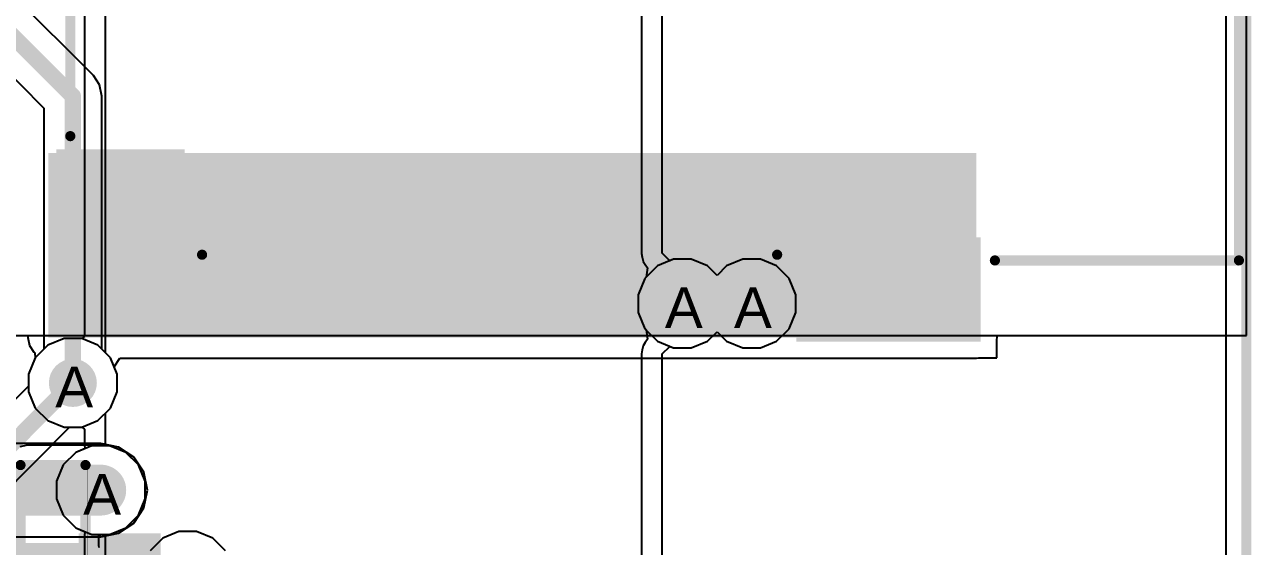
# Model space of a CAD drawing. Header units: inches. Extents: x 0 to 208, y 0 to 213.
# Drawn here: x 5.304 to 5.908, y 1.987 to 2.243 of the extents above; entities that cross this region are included whole.
import ezdxf

# ---------------------------------------------------------------- set-up
doc = ezdxf.new("R2010")
doc.units = ezdxf.units.IN
doc.header["$MEASUREMENT"] = 0
for name, color, linetype in [('Board_Outline', 216, 'Continuous'), ('Bottom Layer', 5, 'Continuous'), ('Bottom Overlay', 54, 'Continuous'), ('Bottom Paste', 16, 'Continuous'), ('Bottom Solder', 6, 'Continuous'), ('Drill Drawing', 1, 'Continuous'), ('L2_GND1', 16, 'Continuous'), ('L3_SIG1', 76, 'Continuous'), ('L4_PWR', 90, 'Continuous'), ('L5_GND2', 156, 'Continuous'), ('L6_SIG2', 130, 'Continuous'), ('L7_GND3', 216, 'Continuous'), ('Top Layer', 1, 'Continuous'), ('Top Overlay', 2, 'Continuous'), ('Top Paste', 8, 'Continuous'), ('Top Solder', 216, 'Continuous'), ('Via Holes', 16, 'Continuous')]:
    doc.layers.add(name, color=color, linetype=linetype)
doc.styles.add('Arial', font='', dxfattribs={"height": 0.2})
doc.styles.get('Arial').set_extended_font_data('Arial')

# ---------------------------------------------------------------- blocks, each defined once
blk = doc.blocks.new('RES_0402_475')
at = {"layer": 'Top Layer'}
for points in [[(-0.0275, -0.0125), (-0.0275, 0.0125), (-0.0095, 0.0125), (-0.0095, -0.0125)], [(0.0095, -0.0125), (0.0095, 0.0125), (0.0275, 0.0125), (0.0275, -0.0125)]]:
    blk.add_hatch(color=1, dxfattribs=at).paths.add_polyline_path(points)
at = {"layer": 'Top Paste'}
for points in [[(-0.0275, -0.0125), (-0.0275, 0.0125), (-0.0095, 0.0125), (-0.0095, -0.0125)], [(0.0095, -0.0125), (0.0095, 0.0125), (0.0275, 0.0125), (0.0275, -0.0125)]]:
    blk.add_hatch(color=8, dxfattribs=at).paths.add_polyline_path(points)
at = {"layer": 'Top Solder'}
for points in [[(-0.02967, -0.01466), (-0.02967, 0.01467), (-0.00734, 0.01467), (-0.00734, -0.01466)], [(0.00733, -0.01466), (0.00733, 0.01467), (0.02966, 0.01467), (0.02966, -0.01466)]]:
    blk.add_hatch(color=216, dxfattribs=at).paths.add_polyline_path(points)
at = {"layer": 'Top Overlay'}
for points in [[(-0.031, 0.016, 0.005, 0.005, 0), (0.031, 0.016, 0.005, 0.005, 0)], [(-0.031, 0.016, 0.005, 0.005, 0), (-0.031, -0.016, 0.005, 0.005, 0)], [(0.031, 0.016, 0.005, 0.005, 0), (0.031, -0.016, 0.005, 0.005, 0)], [(-0.031, -0.016, 0.005, 0.005, 0), (0.031, -0.016, 0.005, 0.005, 0)], [(-0.032, -0.017, 0.000127, 0.000127, 0), (0.032, -0.017, 0.000127, 0.000127, 0)]]:
    blk.add_lwpolyline(points, format="xyseb", dxfattribs=at)
for points in [[(-0.03225, 0.016, 0.0025, 0.0025, 1), (-0.02975, 0.016, 0.0025, 0.0025, 1)], [(-0.03225, 0.016, 0.0025, 0.0025, 1), (-0.02975, 0.016, 0.0025, 0.0025, 1)], [(0.02975, 0.016, 0.0025, 0.0025, 1), (0.03225, 0.016, 0.0025, 0.0025, 1)], [(0.02975, 0.016, 0.0025, 0.0025, 1), (0.03225, 0.016, 0.0025, 0.0025, 1)], [(-0.03225, -0.016, 0.0025, 0.0025, 1), (-0.02975, -0.016, 0.0025, 0.0025, 1)], [(-0.03225, -0.016, 0.0025, 0.0025, 1), (-0.02975, -0.016, 0.0025, 0.0025, 1)], [(-0.03203, -0.017, 0.0000635, 0.0000635, 1), (-0.03197, -0.017, 0.0000635, 0.0000635, 1)], [(0.02975, -0.016, 0.0025, 0.0025, 1), (0.03225, -0.016, 0.0025, 0.0025, 1)], [(0.02975, -0.016, 0.0025, 0.0025, 1), (0.03225, -0.016, 0.0025, 0.0025, 1)], [(0.03197, -0.017, 0.0000635, 0.0000635, 1), (0.03203, -0.017, 0.0000635, 0.0000635, 1)]]:
    blk.add_lwpolyline(points, format="xyseb", close=True, dxfattribs=at)
blk = doc.blocks.new('SOT_23_B_504')
at = {"layer": 'Bottom Layer'}
for points in [[(-0.05354, 0.05748), (-0.02126, 0.05748), (-0.02126, 0.02126), (-0.05354, 0.02126)], [(0.02126, 0.05748), (0.05354, 0.05748), (0.05354, 0.02126), (0.02126, 0.02126)], [(-0.01614, -0.02126), (0.01614, -0.02126), (0.01614, -0.05748), (-0.01614, -0.05748)]]:
    blk.add_hatch(color=5, dxfattribs=at).paths.add_polyline_path(points)
at = {"layer": 'Bottom Paste'}
for points in [[(-0.05354, 0.05748), (-0.02126, 0.05748), (-0.02126, 0.02126), (-0.05354, 0.02126)], [(0.02126, 0.05748), (0.05354, 0.05748), (0.05354, 0.02126), (0.02126, 0.02126)], [(-0.01614, -0.02126), (0.01614, -0.02126), (0.01614, -0.05748), (-0.01614, -0.05748)]]:
    blk.add_hatch(color=16, dxfattribs=at).paths.add_polyline_path(points)
at = {"layer": 'Bottom Solder'}
for points in [[(-0.05754, 0.06148), (-0.01726, 0.06148), (-0.01726, 0.01726), (-0.05754, 0.01726)], [(0.01726, 0.06148), (0.05754, 0.06148), (0.05754, 0.01726), (0.01726, 0.01726)], [(-0.02014, -0.01726), (0.02014, -0.01726), (0.02014, -0.06148), (-0.02014, -0.06148)]]:
    blk.add_hatch(color=6, dxfattribs=at).paths.add_polyline_path(points)
at = {"layer": 'Bottom Overlay'}
for points in [[(-0.066, 0.051, 0.005, 0.005, 0), (-0.061, 0.046, 0.005, 0.005, 0)], [(-0.066, 0.041, 0.005, 0.005, 0), (-0.066, 0.051, 0.005, 0.005, 0)], [(-0.066, 0.041, 0.005, 0.005, 0), (-0.061, 0.046, 0.005, 0.005, 0)], [(-0.013, 0.031, 0.005, 0.005, 0), (0.013, 0.031, 0.005, 0.005, 0)], [(-0.061, -0.032, 0.005, 0.005, 0), (-0.061, 0.023, 0.005, 0.005, 0)], [(0.061, -0.032, 0.005, 0.005, 0), (0.061, 0.023, 0.005, 0.005, 0)], [(-0.061, -0.032, 0.005, 0.005, 0), (-0.022, -0.032, 0.005, 0.005, 0)], [(0.022, -0.032, 0.005, 0.005, 0), (0.061, -0.032, 0.005, 0.005, 0)]]:
    blk.add_lwpolyline(points, format="xyseb", dxfattribs=at)
for points in [[(-0.06725, 0.051, 0.0025, 0.0025, 1), (-0.06475, 0.051, 0.0025, 0.0025, 1)], [(-0.06725, 0.051, 0.0025, 0.0025, 1), (-0.06475, 0.051, 0.0025, 0.0025, 1)], [(-0.06225, 0.046, 0.0025, 0.0025, 1), (-0.05975, 0.046, 0.0025, 0.0025, 1)], [(-0.06225, 0.046, 0.0025, 0.0025, 1), (-0.05975, 0.046, 0.0025, 0.0025, 1)], [(-0.06725, 0.041, 0.0025, 0.0025, 1), (-0.06475, 0.041, 0.0025, 0.0025, 1)], [(-0.06725, 0.041, 0.0025, 0.0025, 1), (-0.06475, 0.041, 0.0025, 0.0025, 1)], [(-0.01425, 0.031, 0.0025, 0.0025, 1), (-0.01175, 0.031, 0.0025, 0.0025, 1)], [(0.01175, 0.031, 0.0025, 0.0025, 1), (0.01425, 0.031, 0.0025, 0.0025, 1)], [(-0.06225, 0.023, 0.0025, 0.0025, 1), (-0.05975, 0.023, 0.0025, 0.0025, 1)], [(0.05975, 0.023, 0.0025, 0.0025, 1), (0.06225, 0.023, 0.0025, 0.0025, 1)], [(-0.06225, -0.032, 0.0025, 0.0025, 1), (-0.05975, -0.032, 0.0025, 0.0025, 1)], [(-0.06225, -0.032, 0.0025, 0.0025, 1), (-0.05975, -0.032, 0.0025, 0.0025, 1)], [(-0.02325, -0.032, 0.0025, 0.0025, 1), (-0.02075, -0.032, 0.0025, 0.0025, 1)], [(0.02075, -0.032, 0.0025, 0.0025, 1), (0.02325, -0.032, 0.0025, 0.0025, 1)], [(0.05975, -0.032, 0.0025, 0.0025, 1), (0.06225, -0.032, 0.0025, 0.0025, 1)], [(0.05975, -0.032, 0.0025, 0.0025, 1), (0.06225, -0.032, 0.0025, 0.0025, 1)]]:
    blk.add_lwpolyline(points, format="xyseb", close=True, dxfattribs=at)
blk = doc.blocks.new('TF_01A_B_531')
at = {"layer": 'Bottom Layer'}
for points in [[(0.28165, 0.25197), (0.3289, 0.25197), (0.3289, 0.16535), (0.28165, 0.16535)], [(0.23835, -0.13976), (0.30134, -0.13976), (0.30134, -0.19882), (0.23835, -0.19882)]]:
    blk.add_hatch(color=5, dxfattribs=at).paths.add_polyline_path(points)
at = {"layer": 'Bottom Paste'}
for points in [[(0.28165, 0.25197), (0.3289, 0.25197), (0.3289, 0.16535), (0.28165, 0.16535)], [(0.23835, -0.13976), (0.30134, -0.13976), (0.30134, -0.19882), (0.23835, -0.19882)]]:
    blk.add_hatch(color=16, dxfattribs=at).paths.add_polyline_path(points)
at = {"layer": 'Bottom Solder'}
for points in [[(0.27965, 0.25397), (0.3309, 0.25397), (0.3309, 0.16335), (0.27965, 0.16335)], [(0.23635, -0.13776), (0.30334, -0.13776), (0.30334, -0.20082), (0.23635, -0.20082)]]:
    blk.add_hatch(color=6, dxfattribs=at).paths.add_polyline_path(points)
at = {"layer": 'Bottom Overlay'}
for points in [[(0.29097, 0.38114, 0.005, 0.005, 0), (0.14327, 0.38114, 0.005, 0.005, 0)], [(0.29097, 0.26104, 0.005, 0.005, 0), (0.29097, 0.38114, 0.005, 0.005, 0)], [(0.28817, -0.12912, 0.005, 0.005, 0), (0.28817, 0.15388, 0.005, 0.005, 0)], [(0.22987, -0.19396, 0.005, 0.005, 0), (0.10786, -0.19392, 0.005, 0.005, 0)]]:
    blk.add_lwpolyline(points, format="xyseb", dxfattribs=at)
for points in [[(0.28972, 0.38114, 0.0025, 0.0025, 1), (0.29222, 0.38114, 0.0025, 0.0025, 1)], [(0.28972, 0.38114, 0.0025, 0.0025, 1), (0.29222, 0.38114, 0.0025, 0.0025, 1)], [(0.28972, 0.26104, 0.0025, 0.0025, 1), (0.29222, 0.26104, 0.0025, 0.0025, 1)], [(0.28692, 0.15388, 0.0025, 0.0025, 1), (0.28942, 0.15388, 0.0025, 0.0025, 1)], [(0.28692, -0.12912, 0.0025, 0.0025, 1), (0.28942, -0.12912, 0.0025, 0.0025, 1)], [(0.22862, -0.19396, 0.0025, 0.0025, 1), (0.23112, -0.19396, 0.0025, 0.0025, 1)]]:
    blk.add_lwpolyline(points, format="xyseb", close=True, dxfattribs=at)

msp = doc.modelspace()

# ---------------------------------------------------------------- hatches: boundary and pattern name
at = {"layer": 'Bottom Layer'}
msp.add_hatch(color=5, dxfattribs=at).paths.add_polyline_path([(5.316, 2.08929), (5.77268, 2.08929), (5.77268, 2.18), (5.316, 2.18)])
h = msp.add_hatch(color=5, dxfattribs=at)
edge = h.paths.add_edge_path()
edge.add_arc((5.628, 2.106), 0.01181, 0, 360)
h = msp.add_hatch(color=5, dxfattribs=at)
edge = h.paths.add_edge_path()
edge.add_arc((5.662, 2.106), 0.01181, 0, 360)
h = msp.add_hatch(color=5, dxfattribs=at)
edge = h.paths.add_edge_path()
edge.add_arc((5.328, 2.067), 0.01181, 0, 360)
h = msp.add_hatch(color=5, dxfattribs=at)
edge = h.paths.add_edge_path()
edge.add_arc((5.34174, 2.01429), 0.01181, 0, 360)
at = {"layer": 'L2_GND1'}
h = msp.add_hatch(color=16, dxfattribs=at)
edge = h.paths.add_edge_path()
edge.add_arc((5.628, 2.106), 0.01181, 0, 360)
h = msp.add_hatch(color=16, dxfattribs=at)
edge = h.paths.add_edge_path()
edge.add_arc((5.662, 2.106), 0.01181, 0, 360)
h = msp.add_hatch(color=16, dxfattribs=at)
edge = h.paths.add_edge_path()
edge.add_arc((5.328, 2.067), 0.01181, 0, 360)
h = msp.add_hatch(color=16, dxfattribs=at)
edge = h.paths.add_edge_path()
edge.add_arc((5.34174, 2.01429), 0.01181, 0, 360)
at = {"layer": 'L3_SIG1'}
h = msp.add_hatch(color=76, dxfattribs=at)
edge = h.paths.add_edge_path()
edge.add_arc((5.628, 2.106), 0.01181, 0, 360)
h = msp.add_hatch(color=76, dxfattribs=at)
edge = h.paths.add_edge_path()
edge.add_arc((5.662, 2.106), 0.01181, 0, 360)
h = msp.add_hatch(color=76, dxfattribs=at)
edge = h.paths.add_edge_path()
edge.add_arc((5.328, 2.067), 0.01181, 0, 360)
h = msp.add_hatch(color=76, dxfattribs=at)
edge = h.paths.add_edge_path()
edge.add_arc((5.34174, 2.01429), 0.01181, 0, 360)
at = {"layer": 'L4_PWR'}
h = msp.add_hatch(color=90, dxfattribs=at)
edge = h.paths.add_edge_path()
edge.add_arc((5.628, 2.106), 0.01181, 0, 360)
h = msp.add_hatch(color=90, dxfattribs=at)
edge = h.paths.add_edge_path()
edge.add_arc((5.662, 2.106), 0.01181, 0, 360)
h = msp.add_hatch(color=90, dxfattribs=at)
edge = h.paths.add_edge_path()
edge.add_arc((5.328, 2.067), 0.01181, 0, 360)
h = msp.add_hatch(color=90, dxfattribs=at)
edge = h.paths.add_edge_path()
edge.add_arc((5.34174, 2.01429), 0.01181, 0, 360)
at = {"layer": 'L5_GND2'}
h = msp.add_hatch(color=156, dxfattribs=at)
edge = h.paths.add_edge_path()
edge.add_arc((5.628, 2.106), 0.01181, 0, 360)
h = msp.add_hatch(color=156, dxfattribs=at)
edge = h.paths.add_edge_path()
edge.add_arc((5.662, 2.106), 0.01181, 0, 360)
h = msp.add_hatch(color=156, dxfattribs=at)
edge = h.paths.add_edge_path()
edge.add_arc((5.328, 2.067), 0.01181, 0, 360)
h = msp.add_hatch(color=156, dxfattribs=at)
edge = h.paths.add_edge_path()
edge.add_arc((5.34174, 2.01429), 0.01181, 0, 360)
at = {"layer": 'L6_SIG2'}
h = msp.add_hatch(color=130, dxfattribs=at)
edge = h.paths.add_edge_path()
edge.add_arc((5.628, 2.106), 0.01181, 0, 360)
h = msp.add_hatch(color=130, dxfattribs=at)
edge = h.paths.add_edge_path()
edge.add_arc((5.662, 2.106), 0.01181, 0, 360)
h = msp.add_hatch(color=130, dxfattribs=at)
edge = h.paths.add_edge_path()
edge.add_arc((5.328, 2.067), 0.01181, 0, 360)
h = msp.add_hatch(color=130, dxfattribs=at)
edge = h.paths.add_edge_path()
edge.add_arc((5.34174, 2.01429), 0.01181, 0, 360)
at = {"layer": 'L7_GND3'}
h = msp.add_hatch(color=216, dxfattribs=at)
edge = h.paths.add_edge_path()
edge.add_arc((5.628, 2.106), 0.01181, 0, 360)
h = msp.add_hatch(color=216, dxfattribs=at)
edge = h.paths.add_edge_path()
edge.add_arc((5.662, 2.106), 0.01181, 0, 360)
h = msp.add_hatch(color=216, dxfattribs=at)
edge = h.paths.add_edge_path()
edge.add_arc((5.328, 2.067), 0.01181, 0, 360)
h = msp.add_hatch(color=216, dxfattribs=at)
edge = h.paths.add_edge_path()
edge.add_arc((5.34174, 2.01429), 0.01181, 0, 360)
at = {"layer": 'Top Layer'}
h = msp.add_hatch(color=1, dxfattribs=at)
edge = h.paths.add_edge_path()
edge.add_arc((5.628, 2.106), 0.01181, 0, 360)
h = msp.add_hatch(color=1, dxfattribs=at)
edge = h.paths.add_edge_path()
edge.add_arc((5.662, 2.106), 0.01181, 0, 360)
h = msp.add_hatch(color=1, dxfattribs=at)
edge = h.paths.add_edge_path()
edge.add_arc((5.328, 2.067), 0.01181, 0, 360)
msp.add_hatch(color=1, dxfattribs=at).paths.add_polyline_path([(5.34174, 2.00248), (5.34174, 2.02614), (5.30573, 2.02614), (5.30573, 2.00248)])
h = msp.add_hatch(color=1, dxfattribs=at)
edge = h.paths.add_edge_path()
edge.add_arc((5.34174, 2.01429), 0.01181, 0, 360)
at = {"layer": 'Via Holes'}
h = msp.add_hatch(color=7, dxfattribs=at)
edge = h.paths.add_edge_path()
edge.add_arc((5.628, 2.106), 0.00591, 0, 360)
h = msp.add_hatch(color=7, dxfattribs=at)
edge = h.paths.add_edge_path()
edge.add_arc((5.662, 2.106), 0.00591, 0, 360)
h = msp.add_hatch(color=7, dxfattribs=at)
edge = h.paths.add_edge_path()
edge.add_arc((5.328, 2.067), 0.00591, 0, 360)
h = msp.add_hatch(color=7, dxfattribs=at)
edge = h.paths.add_edge_path()
edge.add_arc((5.34174, 2.01429), 0.00591, 0, 360)

# ---------------------------------------------------------------- linework, layer by layer
at = {"layer": 'Board_Outline'}
msp.add_lwpolyline([(5.90551, 0, 0.005, 0.005, 0), (5.90551, 4.33071, 0.005, 0.005, 0)], format="xyseb", dxfattribs=at)
at = {"layer": 'Bottom Layer'}
for p, q in [((5.90551, 2.0903), (5.90551, 2.74843)), ((5.28056, 2.0903), (5.90551, 2.0903)), ((5.28056, 2.0903), (5.3058, 2.0903)), ((5.3058, 2.0903), (5.3058, 2.08929)), ((5.3058, 2.08929), (5.30658, 2.08539)), ((5.78268, 2.08831), (5.78288, 2.08929)), ((5.78288, 2.08929), (5.78288, 2.0903)), ((5.78288, 2.0903), (5.89532, 2.0903)), ((5.89532, 2.0903), (5.89532, 1.51)), ((5.30658, 2.08539), (5.30879, 2.08208)), ((5.78268, 2.07929), (5.78268, 2.08831)), ((5.30951, 2.07936), (5.30619, 2.07134)), ((5.30879, 2.08208), (5.30927, 2.08176)), ((5.30927, 2.08176), (5.30951, 2.07936)), ((5.34832, 2.07494), (5.3511, 2.0791)), ((5.3511, 2.0791), (5.77268, 2.0791)), ((5.77268, 2.0791), (5.77367, 2.07929)), ((5.77367, 2.07929), (5.78268, 2.07929)), ((5.30619, 2.07134), (5.30619, 2.06266)), ((5.34981, 2.07134), (5.34832, 2.07494)), ((5.34981, 2.06266), (5.34981, 2.07134)), ((5.30619, 2.06266), (5.30951, 2.05465)), ((5.34649, 2.05465), (5.34981, 2.06266)), ((5.30951, 2.05465), (5.31564, 2.04851)), ((5.34035, 2.04851), (5.34649, 2.05465)), ((5.31564, 2.04851), (5.32366, 2.04519)), ((5.33234, 2.04519), (5.34035, 2.04851)), ((5.32366, 2.04519), (5.33234, 2.04519)), ((5.33741, 2.0361), (5.32939, 2.03278)), ((5.34608, 2.0361), (5.33741, 2.0361)), ((5.3541, 2.03278), (5.34608, 2.0361)), ((5.32939, 2.03278), (5.32325, 2.02665)), ((5.36023, 2.02665), (5.3541, 2.03278)), ((5.32325, 2.02665), (5.31993, 2.01863)), ((5.36355, 2.01863), (5.36023, 2.02665)), ((5.31993, 2.01863), (5.31993, 2.00995)), ((5.36355, 2.00995), (5.36355, 2.01863)), ((5.31993, 2.00995), (5.32325, 2.00194)), ((5.36023, 2.00194), (5.36355, 2.00995)), ((5.32325, 2.00194), (5.32939, 1.9958)), ((5.3541, 1.9958), (5.36023, 2.00194)), ((5.32939, 1.9958), (5.33741, 1.99248)), ((5.34608, 1.99248), (5.3541, 1.9958)), ((5.33741, 1.99248), (5.34608, 1.99248))]:
    msp.add_line(p, q, dxfattribs=at)
at = {"layer": 'L2_GND1'}
for p, q in [((5.89532, 2.91029), (5.89532, 1.95428)), ((5.3338, 2.28573), (5.3338, 2.08979)), ((5.344, 2.08185), (5.344, 2.28573)), ((5.3338, 2.08979), (5.33234, 2.08881)), ((5.31564, 2.08549), (5.30951, 2.07936)), ((5.32366, 2.08881), (5.31564, 2.08549)), ((5.33234, 2.08881), (5.32366, 2.08881)), ((5.30951, 2.07936), (5.30619, 2.07134)), ((5.34649, 2.07936), (5.344, 2.08185)), ((5.34981, 2.07134), (5.34649, 2.07936)), ((5.30619, 2.07134), (5.30619, 2.06266)), ((5.34981, 2.06266), (5.34981, 2.07134)), ((5.30619, 2.06266), (5.30951, 2.05465)), ((5.34649, 2.05465), (5.34981, 2.06266)), ((5.30951, 2.05465), (5.31564, 2.04851)), ((5.344, 2.05215), (5.34649, 2.05465)), ((5.31564, 2.04851), (5.32366, 2.04519)), ((5.344, 2.0361), (5.344, 2.05215)), ((5.32366, 2.04519), (5.33234, 2.04519)), ((5.33234, 2.04519), (5.3338, 2.04421)), ((5.3338, 2.04421), (5.3338, 2.0361)), ((5.3338, 2.0361), (5.33408, 2.03472)), ((5.34608, 2.0361), (5.344, 2.0361)), ((5.3541, 2.03278), (5.34608, 2.0361)), ((5.32939, 2.03278), (5.32325, 2.02665)), ((5.33408, 2.03472), (5.32939, 2.03278)), ((5.36023, 2.02665), (5.3541, 2.03278)), ((5.32325, 2.02665), (5.31993, 2.01863)), ((5.36355, 2.01863), (5.36023, 2.02665)), ((5.31993, 2.01863), (5.31993, 2.00995)), ((5.36355, 2.00995), (5.36355, 2.01863)), ((5.31993, 2.00995), (5.32325, 2.00194)), ((5.36023, 2.00194), (5.36355, 2.00995)), ((5.32325, 2.00194), (5.32939, 1.9958)), ((5.3541, 1.9958), (5.36023, 2.00194)), ((5.32939, 1.9958), (5.33408, 1.99386)), ((5.33408, 1.99386), (5.3338, 1.99248)), ((5.34608, 1.99248), (5.3541, 1.9958)), ((5.38023, 1.99397), (5.37221, 1.99065)), ((5.38891, 1.99397), (5.38023, 1.99397)), ((5.39692, 1.99065), (5.38891, 1.99397)), ((5.3338, 1.99248), (5.3338, 1.81006)), ((5.344, 1.81006), (5.344, 1.99248)), ((5.344, 1.99248), (5.34608, 1.99248)), ((5.37221, 1.99065), (5.36608, 1.98452)), ((5.40306, 1.98452), (5.39692, 1.99065))]:
    msp.add_line(p, q, dxfattribs=at)
at = {"layer": 'L3_SIG1'}
for p, q in [((5.89532, 4.32051), (5.89532, 0.0102)), ((5.62366, 2.12781), (5.61565, 2.12449)), ((5.63234, 2.12781), (5.62366, 2.12781)), ((5.64035, 2.12449), (5.63234, 2.12781)), ((5.65766, 2.12781), (5.64965, 2.12449)), ((5.66634, 2.12781), (5.65766, 2.12781)), ((5.67435, 2.12449), (5.66634, 2.12781)), ((5.61565, 2.12449), (5.60951, 2.11835)), ((5.645, 2.11985), (5.64035, 2.12449)), ((5.64965, 2.12449), (5.645, 2.11985)), ((5.68049, 2.11835), (5.67435, 2.12449)), ((5.60951, 2.11835), (5.60619, 2.11034)), ((5.68381, 2.11034), (5.68049, 2.11835)), ((5.60619, 2.11034), (5.60619, 2.10166)), ((5.68381, 2.10166), (5.68381, 2.11034)), ((5.60619, 2.10166), (5.60951, 2.09365)), ((5.68049, 2.09365), (5.68381, 2.10166)), ((5.60951, 2.09365), (5.61565, 2.08751)), ((5.64035, 2.08751), (5.645, 2.09215)), ((5.645, 2.09215), (5.64965, 2.08751)), ((5.67435, 2.08751), (5.68049, 2.09365)), ((5.31564, 2.08549), (5.30951, 2.07936)), ((5.32366, 2.08881), (5.31564, 2.08549)), ((5.33234, 2.08881), (5.32366, 2.08881)), ((5.34035, 2.08549), (5.33234, 2.08881)), ((5.34649, 2.07936), (5.34035, 2.08549)), ((5.61565, 2.08751), (5.62366, 2.08419)), ((5.62366, 2.08419), (5.63234, 2.08419)), ((5.63234, 2.08419), (5.64035, 2.08751)), ((5.64965, 2.08751), (5.65766, 2.08419)), ((5.65766, 2.08419), (5.66634, 2.08419)), ((5.66634, 2.08419), (5.67435, 2.08751)), ((5.30951, 2.07936), (5.30619, 2.07134)), ((5.34981, 2.07134), (5.34649, 2.07936)), ((5.30619, 2.07134), (5.30619, 2.06538)), ((5.34981, 2.06266), (5.34981, 2.07134)), ((5.30619, 2.06538), (5.26722, 2.02641)), ((5.34649, 2.05465), (5.34981, 2.06266)), ((5.34035, 2.04851), (5.34649, 2.05465)), ((5.33234, 2.04519), (5.34035, 2.04851)), ((5.29159, 2.01041), (5.32638, 2.04519)), ((5.32638, 2.04519), (5.33234, 2.04519)), ((5.33741, 2.0361), (5.32939, 2.03278)), ((5.34608, 2.0361), (5.33741, 2.0361)), ((5.3541, 2.03278), (5.34608, 2.0361)), ((5.32939, 2.03278), (5.32325, 2.02665)), ((5.36023, 2.02665), (5.3541, 2.03278)), ((5.32325, 2.02665), (5.31993, 2.01863)), ((5.36355, 2.01863), (5.36023, 2.02665)), ((5.31993, 2.01863), (5.31993, 2.00995)), ((5.36355, 2.00995), (5.36355, 2.01863)), ((5.31993, 2.00995), (5.32325, 2.00194)), ((5.36023, 2.00194), (5.36355, 2.00995)), ((5.32325, 2.00194), (5.32939, 1.9958)), ((5.3541, 1.9958), (5.36023, 2.00194)), ((5.32939, 1.9958), (5.33741, 1.99248)), ((5.34608, 1.99248), (5.3541, 1.9958)), ((5.33741, 1.99248), (5.34608, 1.99248))]:
    msp.add_line(p, q, dxfattribs=at)
msp.add_lwpolyline([(5.27732, 2.01632, 0.008, 0.008, 0), (5.328, 2.067, 0.008, 0.008, 0)], format="xyseb", dxfattribs=at)
msp.add_lwpolyline([(5.326, 2.067, 0.004, 0.004, 1), (5.33, 2.067, 0.004, 0.004, 1)], format="xyseb", close=True, dxfattribs=at)
at = {"layer": 'L4_PWR'}
for p, q in [((5.89532, 2.91029), (5.89532, 1.95428)), ((5.6078, 2.55202), (5.6078, 2.13074)), ((5.618, 2.13074), (5.618, 2.55202)), ((5.6078, 2.13074), (5.60781, 2.13069)), ((5.60781, 2.13069), (5.6078, 2.13064)), ((5.6078, 2.13064), (5.6082, 2.12874)), ((5.6082, 2.12874), (5.60858, 2.12684)), ((5.60858, 2.12684), (5.60861, 2.1268)), ((5.60861, 2.1268), (5.60862, 2.12675)), ((5.60862, 2.12675), (5.60971, 2.12515)), ((5.62179, 2.12703), (5.618, 2.13074)), ((5.62366, 2.12781), (5.62179, 2.12703)), ((5.63234, 2.12781), (5.62366, 2.12781)), ((5.64035, 2.12449), (5.63234, 2.12781)), ((5.65766, 2.12781), (5.64965, 2.12449)), ((5.66634, 2.12781), (5.65766, 2.12781)), ((5.67435, 2.12449), (5.66634, 2.12781)), ((5.60971, 2.12515), (5.61079, 2.12353)), ((5.61079, 2.12353), (5.6101, 2.11894)), ((5.645, 2.11985), (5.64035, 2.12449)), ((5.64965, 2.12449), (5.645, 2.11985)), ((5.68049, 2.11835), (5.67435, 2.12449)), ((5.60951, 2.11835), (5.60619, 2.11034)), ((5.6101, 2.11894), (5.60951, 2.11835)), ((5.68381, 2.11034), (5.68049, 2.11835)), ((5.60619, 2.11034), (5.60619, 2.10166)), ((5.68381, 2.10166), (5.68381, 2.11034)), ((5.60619, 2.10166), (5.60951, 2.09365)), ((5.68049, 2.09365), (5.68381, 2.10166)), ((5.60951, 2.09365), (5.6101, 2.09306)), ((5.6101, 2.09306), (5.61079, 2.08847)), ((5.64035, 2.08751), (5.645, 2.09215)), ((5.645, 2.09215), (5.64965, 2.08751)), ((5.67435, 2.08751), (5.68049, 2.09365)), ((5.31564, 2.08549), (5.30951, 2.07936)), ((5.32366, 2.08881), (5.31564, 2.08549)), ((5.33234, 2.08881), (5.32366, 2.08881)), ((5.34035, 2.08549), (5.33234, 2.08881)), ((5.34649, 2.07936), (5.34035, 2.08549)), ((5.6082, 2.08326), (5.6078, 2.08136)), ((5.60858, 2.08516), (5.6082, 2.08326)), ((5.60861, 2.0852), (5.60858, 2.08516)), ((5.60862, 2.08525), (5.60861, 2.0852)), ((5.60971, 2.08685), (5.60862, 2.08525)), ((5.61079, 2.08847), (5.60971, 2.08685)), ((5.618, 2.08126), (5.62179, 2.08497)), ((5.62179, 2.08497), (5.62366, 2.08419)), ((5.62366, 2.08419), (5.63234, 2.08419)), ((5.63234, 2.08419), (5.64035, 2.08751)), ((5.64965, 2.08751), (5.65766, 2.08419)), ((5.65766, 2.08419), (5.66634, 2.08419)), ((5.66634, 2.08419), (5.67435, 2.08751)), ((5.30951, 2.07936), (5.30619, 2.07134)), ((5.34981, 2.07134), (5.34649, 2.07936)), ((5.6078, 2.08136), (5.60781, 2.08131)), ((5.60781, 2.08131), (5.6078, 2.08126)), ((5.6078, 2.08126), (5.6078, 1.96674)), ((5.618, 1.96674), (5.618, 2.08126)), ((5.30619, 2.07134), (5.30619, 2.06266)), ((5.34981, 2.06266), (5.34981, 2.07134)), ((5.30619, 2.06266), (5.30951, 2.05465)), ((5.34649, 2.05465), (5.34981, 2.06266)), ((5.30951, 2.05465), (5.31564, 2.04851)), ((5.34035, 2.04851), (5.34649, 2.05465)), ((5.31564, 2.04851), (5.32366, 2.04519)), ((5.33234, 2.04519), (5.34035, 2.04851)), ((5.32366, 2.04519), (5.33234, 2.04519)), ((5.34174, 2.03723), (5.16014, 2.03723)), ((5.35052, 2.03548), (5.34174, 2.03723)), ((5.35797, 2.03051), (5.35052, 2.03548)), ((5.36294, 2.02307), (5.35797, 2.03051)), ((5.36468, 2.01429), (5.36294, 2.02307)), ((5.36294, 2.00551), (5.36468, 2.01429)), ((5.35797, 1.99807), (5.36294, 2.00551)), ((5.34174, 1.99135), (5.35052, 1.9931)), ((5.35052, 1.9931), (5.35797, 1.99807)), ((5.38023, 1.99397), (5.37221, 1.99065)), ((5.38891, 1.99397), (5.38023, 1.99397)), ((5.39692, 1.99065), (5.38891, 1.99397)), ((5.15064, 1.99135), (5.34174, 1.99135)), ((5.37221, 1.99065), (5.36608, 1.98452)), ((5.40306, 1.98452), (5.39692, 1.99065))]:
    msp.add_line(p, q, dxfattribs=at)
msp.add_lwpolyline([(5.15064, 2.01429, 0.025, 0.025, 0), (5.34174, 2.01429, 0.025, 0.025, 0)], format="xyseb", dxfattribs=at)
msp.add_lwpolyline([(5.33549, 2.01429, 0.0125, 0.0125, 1), (5.34799, 2.01429, 0.0125, 0.0125, 1)], format="xyseb", close=True, dxfattribs=at)
at = {"layer": 'L5_GND2'}
for p, q in [((5.89532, 4.32051), (5.89532, 0.0102)), ((5.62366, 2.12781), (5.61565, 2.12449)), ((5.63234, 2.12781), (5.62366, 2.12781)), ((5.64035, 2.12449), (5.63234, 2.12781)), ((5.65766, 2.12781), (5.64965, 2.12449)), ((5.66634, 2.12781), (5.65766, 2.12781)), ((5.67435, 2.12449), (5.66634, 2.12781)), ((5.61565, 2.12449), (5.60951, 2.11835)), ((5.645, 2.11985), (5.64035, 2.12449)), ((5.64965, 2.12449), (5.645, 2.11985)), ((5.68049, 2.11835), (5.67435, 2.12449)), ((5.60951, 2.11835), (5.60619, 2.11034)), ((5.68381, 2.11034), (5.68049, 2.11835)), ((5.60619, 2.11034), (5.60619, 2.10166)), ((5.68381, 2.10166), (5.68381, 2.11034)), ((5.60619, 2.10166), (5.60951, 2.09365)), ((5.68049, 2.09365), (5.68381, 2.10166)), ((5.60951, 2.09365), (5.61565, 2.08751)), ((5.64035, 2.08751), (5.645, 2.09215)), ((5.645, 2.09215), (5.64965, 2.08751)), ((5.67435, 2.08751), (5.68049, 2.09365)), ((5.31564, 2.08549), (5.30951, 2.07936)), ((5.32366, 2.08881), (5.31564, 2.08549)), ((5.33234, 2.08881), (5.32366, 2.08881)), ((5.34035, 2.08549), (5.33234, 2.08881)), ((5.34649, 2.07936), (5.34035, 2.08549)), ((5.61565, 2.08751), (5.62366, 2.08419)), ((5.62366, 2.08419), (5.63234, 2.08419)), ((5.63234, 2.08419), (5.64035, 2.08751)), ((5.64965, 2.08751), (5.65766, 2.08419)), ((5.65766, 2.08419), (5.66634, 2.08419)), ((5.66634, 2.08419), (5.67435, 2.08751)), ((5.30951, 2.07936), (5.30619, 2.07134)), ((5.34981, 2.07134), (5.34649, 2.07936)), ((5.30619, 2.07134), (5.30619, 2.06266)), ((5.34981, 2.06266), (5.34981, 2.07134)), ((5.30619, 2.06266), (5.30951, 2.05465)), ((5.34649, 2.05465), (5.34981, 2.06266)), ((5.30951, 2.05465), (5.31564, 2.04851)), ((5.34035, 2.04851), (5.34649, 2.05465)), ((5.31564, 2.04851), (5.32366, 2.04519)), ((5.33234, 2.04519), (5.34035, 2.04851)), ((5.32366, 2.04519), (5.33234, 2.04519)), ((5.33741, 2.0361), (5.32939, 2.03278)), ((5.34608, 2.0361), (5.33741, 2.0361)), ((5.3541, 2.03278), (5.34608, 2.0361)), ((5.32939, 2.03278), (5.32325, 2.02665)), ((5.36023, 2.02665), (5.3541, 2.03278)), ((5.32325, 2.02665), (5.31993, 2.01863)), ((5.36355, 2.01863), (5.36023, 2.02665)), ((5.31993, 2.01863), (5.31993, 2.00995)), ((5.36355, 2.00995), (5.36355, 2.01863)), ((5.31993, 2.00995), (5.32325, 2.00194)), ((5.36023, 2.00194), (5.36355, 2.00995)), ((5.32325, 2.00194), (5.32939, 1.9958)), ((5.3541, 1.9958), (5.36023, 2.00194)), ((5.32939, 1.9958), (5.33741, 1.99248)), ((5.34608, 1.99248), (5.3541, 1.9958)), ((5.33741, 1.99248), (5.34608, 1.99248))]:
    msp.add_line(p, q, dxfattribs=at)
at = {"layer": 'L6_SIG2'}
for p, q in [((5.89532, 4.32051), (5.89532, 0.0102)), ((5.62366, 2.12781), (5.61565, 2.12449)), ((5.63234, 2.12781), (5.62366, 2.12781)), ((5.64035, 2.12449), (5.63234, 2.12781)), ((5.65766, 2.12781), (5.64965, 2.12449)), ((5.66634, 2.12781), (5.65766, 2.12781)), ((5.67435, 2.12449), (5.66634, 2.12781)), ((5.61565, 2.12449), (5.60951, 2.11835)), ((5.645, 2.11985), (5.64035, 2.12449)), ((5.64965, 2.12449), (5.645, 2.11985)), ((5.68049, 2.11835), (5.67435, 2.12449)), ((5.60951, 2.11835), (5.60619, 2.11034)), ((5.68381, 2.11034), (5.68049, 2.11835)), ((5.60619, 2.11034), (5.60619, 2.10166)), ((5.68381, 2.10166), (5.68381, 2.11034)), ((5.60619, 2.10166), (5.60951, 2.09365)), ((5.68049, 2.09365), (5.68381, 2.10166)), ((5.60951, 2.09365), (5.61565, 2.08751)), ((5.64035, 2.08751), (5.645, 2.09215)), ((5.645, 2.09215), (5.64965, 2.08751)), ((5.67435, 2.08751), (5.68049, 2.09365)), ((5.31564, 2.08549), (5.30951, 2.07936)), ((5.32366, 2.08881), (5.31564, 2.08549)), ((5.33234, 2.08881), (5.32366, 2.08881)), ((5.34035, 2.08549), (5.33234, 2.08881)), ((5.34649, 2.07936), (5.34035, 2.08549)), ((5.61565, 2.08751), (5.62366, 2.08419)), ((5.62366, 2.08419), (5.63234, 2.08419)), ((5.63234, 2.08419), (5.64035, 2.08751)), ((5.64965, 2.08751), (5.65766, 2.08419)), ((5.65766, 2.08419), (5.66634, 2.08419)), ((5.66634, 2.08419), (5.67435, 2.08751)), ((5.30951, 2.07936), (5.30619, 2.07134)), ((5.34981, 2.07134), (5.34649, 2.07936)), ((5.30619, 2.07134), (5.30619, 2.06266)), ((5.34981, 2.06266), (5.34981, 2.07134)), ((5.30619, 2.06266), (5.30951, 2.05465)), ((5.34649, 2.05465), (5.34981, 2.06266)), ((5.30951, 2.05465), (5.31564, 2.04851)), ((5.34035, 2.04851), (5.34649, 2.05465)), ((5.31564, 2.04851), (5.32366, 2.04519)), ((5.33234, 2.04519), (5.34035, 2.04851)), ((5.32366, 2.04519), (5.33234, 2.04519)), ((5.33741, 2.0361), (5.32939, 2.03278)), ((5.34608, 2.0361), (5.33741, 2.0361)), ((5.3541, 2.03278), (5.34608, 2.0361)), ((5.32939, 2.03278), (5.32325, 2.02665)), ((5.36023, 2.02665), (5.3541, 2.03278)), ((5.32325, 2.02665), (5.31993, 2.01863)), ((5.36355, 2.01863), (5.36023, 2.02665)), ((5.31993, 2.01863), (5.31993, 2.00995)), ((5.36355, 2.00995), (5.36355, 2.01863)), ((5.31993, 2.00995), (5.32325, 2.00194)), ((5.36023, 2.00194), (5.36355, 2.00995)), ((5.32325, 2.00194), (5.32939, 1.9958)), ((5.3541, 1.9958), (5.36023, 2.00194)), ((5.32939, 1.9958), (5.33741, 1.99248)), ((5.34608, 1.99248), (5.3541, 1.9958)), ((5.33741, 1.99248), (5.34608, 1.99248))]:
    msp.add_line(p, q, dxfattribs=at)
at = {"layer": 'L7_GND3'}
for p, q in [((5.89532, 4.32051), (5.89532, 0.0102)), ((5.62366, 2.12781), (5.61565, 2.12449)), ((5.63234, 2.12781), (5.62366, 2.12781)), ((5.64035, 2.12449), (5.63234, 2.12781)), ((5.65766, 2.12781), (5.64965, 2.12449)), ((5.66634, 2.12781), (5.65766, 2.12781)), ((5.67435, 2.12449), (5.66634, 2.12781)), ((5.61565, 2.12449), (5.60951, 2.11835)), ((5.645, 2.11985), (5.64035, 2.12449)), ((5.64965, 2.12449), (5.645, 2.11985)), ((5.68049, 2.11835), (5.67435, 2.12449)), ((5.60951, 2.11835), (5.60619, 2.11034)), ((5.68381, 2.11034), (5.68049, 2.11835)), ((5.60619, 2.11034), (5.60619, 2.10166)), ((5.68381, 2.10166), (5.68381, 2.11034)), ((5.60619, 2.10166), (5.60951, 2.09365)), ((5.68049, 2.09365), (5.68381, 2.10166)), ((5.60951, 2.09365), (5.61565, 2.08751)), ((5.64035, 2.08751), (5.645, 2.09215)), ((5.645, 2.09215), (5.64965, 2.08751)), ((5.67435, 2.08751), (5.68049, 2.09365)), ((5.31564, 2.08549), (5.30951, 2.07936)), ((5.32366, 2.08881), (5.31564, 2.08549)), ((5.33234, 2.08881), (5.32366, 2.08881)), ((5.34035, 2.08549), (5.33234, 2.08881)), ((5.34649, 2.07936), (5.34035, 2.08549)), ((5.61565, 2.08751), (5.62366, 2.08419)), ((5.62366, 2.08419), (5.63234, 2.08419)), ((5.63234, 2.08419), (5.64035, 2.08751)), ((5.64965, 2.08751), (5.65766, 2.08419)), ((5.65766, 2.08419), (5.66634, 2.08419)), ((5.66634, 2.08419), (5.67435, 2.08751)), ((5.30951, 2.07936), (5.30619, 2.07134)), ((5.34981, 2.07134), (5.34649, 2.07936)), ((5.30619, 2.07134), (5.30619, 2.06266)), ((5.34981, 2.06266), (5.34981, 2.07134)), ((5.30619, 2.06266), (5.30951, 2.05465)), ((5.34649, 2.05465), (5.34981, 2.06266)), ((5.30951, 2.05465), (5.31564, 2.04851)), ((5.34035, 2.04851), (5.34649, 2.05465)), ((5.31564, 2.04851), (5.32366, 2.04519)), ((5.33234, 2.04519), (5.34035, 2.04851)), ((5.32366, 2.04519), (5.33234, 2.04519)), ((5.33741, 2.0361), (5.32939, 2.03278)), ((5.34608, 2.0361), (5.33741, 2.0361)), ((5.3541, 2.03278), (5.34608, 2.0361)), ((5.32939, 2.03278), (5.32325, 2.02665)), ((5.36023, 2.02665), (5.3541, 2.03278)), ((5.32325, 2.02665), (5.31993, 2.01863)), ((5.36355, 2.01863), (5.36023, 2.02665)), ((5.31993, 2.01863), (5.31993, 2.00995)), ((5.36355, 2.00995), (5.36355, 2.01863)), ((5.31993, 2.00995), (5.32325, 2.00194)), ((5.36023, 2.00194), (5.36355, 2.00995)), ((5.32325, 2.00194), (5.32939, 1.9958)), ((5.3541, 1.9958), (5.36023, 2.00194)), ((5.32939, 1.9958), (5.33741, 1.99248)), ((5.34608, 1.99248), (5.3541, 1.9958)), ((5.33741, 1.99248), (5.34608, 1.99248))]:
    msp.add_line(p, q, dxfattribs=at)
at = {"layer": 'Top Layer'}
for p, q in [((5.89532, 4.32051), (5.89532, 0.0102)), ((5.33809, 2.21809), (5.26647, 2.28972)), ((5.25046, 2.26535), (5.31373, 2.20209)), ((5.34119, 2.21346), (5.33809, 2.21809)), ((5.33809, 2.21809), (5.33809, 2.21809)), ((5.34227, 2.208), (5.34119, 2.21346)), ((5.34227, 2.08357), (5.34227, 2.208)), ((5.34227, 2.208), (5.34227, 2.208)), ((5.31373, 2.20209), (5.31373, 2.08357)), ((5.62366, 2.12781), (5.61565, 2.12449)), ((5.63234, 2.12781), (5.62366, 2.12781)), ((5.64035, 2.12449), (5.63234, 2.12781)), ((5.65766, 2.12781), (5.64965, 2.12449)), ((5.66634, 2.12781), (5.65766, 2.12781)), ((5.67435, 2.12449), (5.66634, 2.12781)), ((5.61565, 2.12449), (5.60951, 2.11835)), ((5.645, 2.11985), (5.64035, 2.12449)), ((5.64965, 2.12449), (5.645, 2.11985)), ((5.68049, 2.11835), (5.67435, 2.12449)), ((5.60951, 2.11835), (5.60619, 2.11034)), ((5.68381, 2.11034), (5.68049, 2.11835)), ((5.60619, 2.11034), (5.60619, 2.10166)), ((5.68381, 2.10166), (5.68381, 2.11034)), ((5.60619, 2.10166), (5.60951, 2.09365)), ((5.68049, 2.09365), (5.68381, 2.10166)), ((5.60951, 2.09365), (5.61565, 2.08751)), ((5.64035, 2.08751), (5.645, 2.09215)), ((5.645, 2.09215), (5.64965, 2.08751)), ((5.67435, 2.08751), (5.68049, 2.09365)), ((5.31373, 2.08357), (5.30951, 2.07936)), ((5.34649, 2.07936), (5.34227, 2.08357)), ((5.61565, 2.08751), (5.62366, 2.08419)), ((5.62366, 2.08419), (5.63234, 2.08419)), ((5.63234, 2.08419), (5.64035, 2.08751)), ((5.64965, 2.08751), (5.65766, 2.08419)), ((5.65766, 2.08419), (5.66634, 2.08419)), ((5.66634, 2.08419), (5.67435, 2.08751)), ((5.30951, 2.07936), (5.30619, 2.07134)), ((5.34981, 2.07134), (5.34649, 2.07936)), ((5.30619, 2.07134), (5.30619, 2.06266)), ((5.34981, 2.06266), (5.34981, 2.07134)), ((5.30619, 2.06266), (5.30951, 2.05465)), ((5.34649, 2.05465), (5.34981, 2.06266)), ((5.30951, 2.05465), (5.31564, 2.04851)), ((5.34035, 2.04851), (5.34649, 2.05465)), ((5.31564, 2.04851), (5.32366, 2.04519)), ((5.33234, 2.04519), (5.34035, 2.04851)), ((5.32366, 2.04519), (5.33234, 2.04519)), ((5.30573, 2.03634), (5.30183, 2.03556)), ((5.34174, 2.03634), (5.30573, 2.03634)), ((5.34294, 2.0361), (5.34174, 2.03634)), ((5.34608, 2.0361), (5.34294, 2.0361)), ((5.3541, 2.03278), (5.34608, 2.0361)), ((5.36023, 2.02665), (5.3541, 2.03278)), ((5.36355, 2.01863), (5.36023, 2.02665)), ((5.36355, 2.00995), (5.36355, 2.01863)), ((5.36023, 2.00194), (5.36355, 2.00995)), ((5.3541, 1.9958), (5.36023, 2.00194)), ((5.34608, 1.99248), (5.3541, 1.9958)), ((5.34073, 1.98711), (5.34073, 1.99228)), ((5.34073, 1.99228), (5.34174, 1.99228)), ((5.34093, 1.98612), (5.34073, 1.98711)), ((5.34174, 1.99228), (5.34273, 1.99248)), ((5.34273, 1.99248), (5.34608, 1.99248))]:
    msp.add_line(p, q, dxfattribs=at)
for points in [[(5.25638, 2.27962, 0.008, 0.008, 0), (5.328, 2.208, 0.008, 0.008, 0)], [(5.328, 2.067, 0.008, 0.008, 0), (5.328, 2.208, 0.008, 0.008, 0)], [(5.32612, 2.067, 0.008, 0.008, 0), (5.328, 2.067, 0.008, 0.008, 0)]]:
    msp.add_lwpolyline(points, format="xyseb", dxfattribs=at)
for points in [[(5.326, 2.208, 0.004, 0.004, 1), (5.33, 2.208, 0.004, 0.004, 1)], [(5.326, 2.208, 0.004, 0.004, 1), (5.33, 2.208, 0.004, 0.004, 1)], [(5.32412, 2.067, 0.004, 0.004, 1), (5.32812, 2.067, 0.004, 0.004, 1)], [(5.326, 2.067, 0.004, 0.004, 1), (5.33, 2.067, 0.004, 0.004, 1)], [(5.326, 2.067, 0.004, 0.004, 1), (5.33, 2.067, 0.004, 0.004, 1)]]:
    msp.add_lwpolyline(points, format="xyseb", close=True, dxfattribs=at)

# ---------------------------------------------------------------- block references
for name, p, rotation in [('TF_01A_B_531', (5.52071, 2.41819), 270), ('RES_0402_475', (5.31823, 1.99562), 90)]:
    msp.add_blockref(name, p, dxfattribs=dict(rotation=rotation))
msp.add_blockref('SOT_23_B_504', (5.31362, 1.9316))

# ---------------------------------------------------------------- texts
at = {"layer": 'Drill Drawing', "style": 'Arial'}
for p in [(5.61934, 2.094), (5.65334, 2.094), (5.31934, 2.055), (5.33308, 2.00229)]:
    msp.add_text('A', height=0.02, dxfattribs=at).set_placement(p)

doc.saveas('drawing.dxf')
